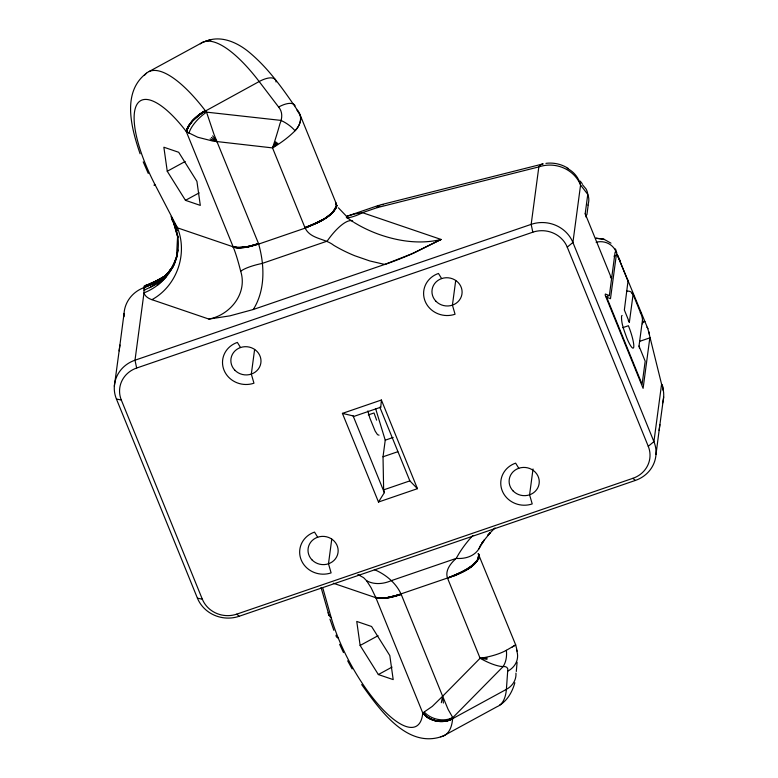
<?xml version="1.0" encoding="UTF-8"?>
<svg xmlns="http://www.w3.org/2000/svg" width="778" height="778" viewBox="0 0 778 778"><rect width="100%" height="100%" fill="white"/><g stroke="black" fill="none" stroke-linecap="round" stroke-linejoin="round"><path stroke-width="1.17" d="M478.489 553.878L479.277 555.288C476.107 568.66 458.602 573.892 447.583 578.278C444.676 570.537 450.773 563.233 456.2 558.4A32.345 23.466 28.4 0 0 480.658 544.688M596.123 242.289A16.173 15.122 7.6 0 1 616.001 251.654L647.87 328.705L661.582 384.186L653.919 441.641A32.345 30.235 7.6 0 1 635.325 480.444L239.167 616.273A32.345 30.235 7.6 0 1 197.427 598.165L116.418 398.997A32.345 30.235 7.6 0 1 135.002 360.204L143.988 292.888A54.071 51.329 -17.4 0 0 157.399 285.293L166.424 276.608A54.246 51.504 -17.4 0 0 171.179 269.83L176.499 257.158L177.627 235.656M342.427 413.381L353.124 415.909L353.513 416.541L380.782 407.195L381.385 400.018L342.427 413.381L378.487 502.034L417.446 488.672L381.385 400.018M447.681 578.531L480.104 658.246A33.775 10.989 32.6 0 0 489.673 663.012A33.094 10.775 32.6 0 0 500.818 666.415L505.194 666.61L506.877 667.388L507.84 668.944L506.4 689.357A107.811 34.777 61.4 0 1 497.103 706.667L443.266 735.998C407.312 749.72 379.635 709.351 361.673 684.582M516.3 671.472L517.098 662.311M440.455 736.737A107.811 34.777 61.4 0 0 452.621 718.814L452.806 717.637L503.065 666.658A21.56 15.19 79.3 0 0 506.361 650.311L515.688 644.894L478.207 553.654M147.83 286.08A32.345 5.407 71.1 0 0 145.36 285.516L144.698 286.742L144.095 286.1L143.988 292.888A81.136 25.411 -22.1 0 0 151.943 299.676L208.893 319.077L229.85 315.868L253.288 309.508L384.731 264.442L413.799 253.035L441.107 239.459L362.47 212.676L354.408 213.999L347.007 216.245L378.079 205.577M616.789 252.578L616.011 251.683L615.038 252.529L609.369 295.582L605.352 294.016L605.196 295.154L643.105 388.339L649.854 337.701M656 454.401L659.88 424.594M119.141 350.888L124.052 313.456M254.62 349.419L251.323 374.082L253.959 383.194A23.184 21.667 7.6 0 1 224.045 370.211A23.184 21.667 7.6 0 1 237.368 342.408L240.528 347.533M331.768 539.105L328.481 563.768L331.107 572.88A23.184 21.667 7.6 0 1 301.193 559.897A23.184 21.667 7.6 0 1 314.526 532.094L317.677 537.219M378.487 502.034L384.342 492.649L383.642 489.868L383.019 456.783L385.236 440.183L375.589 408.576M455.714 280.469L452.426 305.132L455.052 314.234A23.184 21.667 7.6 0 1 425.138 301.261A23.184 21.667 7.6 0 1 438.461 273.457L441.622 278.573M533.027 468.978L529.585 494.818L532.21 503.92A23.184 21.667 7.6 0 1 502.296 490.947A23.184 21.667 7.6 0 1 515.62 463.143L518.78 468.259M586.135 217.198A16.173 15.122 7.6 0 0 585.192 213.726L587.769 194.403A40.291 23.885 -26.1 0 0 586.106 189.025L582.489 184.726M586.904 214.728L588.197 205.071M620.212 260.825L617.401 255.096A10.24 1.712 71.1 0 0 616.273 255.349L610.487 298.694L606.645 297.196L642.093 384.351L645.186 361.206L639.01 346.025L642.482 320.03A5.388 0.904 71.1 0 0 640.809 313.398L633.088 294.424A5.388 1.692 -22.1 0 0 631.794 293.588M628.118 280.265L624.355 309.984L629.363 322.316L633.088 294.424A5.388 5.038 7.6 0 0 627.496 291.118M114.337 386.248L119.929 345.014M659.102 430.467L663.663 396.945M441.33 702.709L442.643 696.242L480.104 658.246A33.775 11.495 -10 0 0 491.074 656.087A33.094 11.271 -10 0 0 503.794 651.614L506.361 650.311M336.67 205.46C331.866 218.064 316.14 222.907 304.947 227.614L272.524 147.908A33.775 2.13 -72.8 0 0 275.898 137.453A33.094 2.091 -72.8 0 0 280.012 123.546C282.365 118.139 282.706 111.789 278.612 107.033L259.171 81.534A107.811 34.777 61.4 0 0 200.335 43.831M176.499 257.158L177.987 250.001A53.896 51.163 -17.4 0 0 174.116 224.015M176.655 256.341L177.102 254.309M253.288 309.508C265.531 289.912 264.666 264.987 258.51 243.543L213.96 134.263L206.53 112.139L205.236 110.602L198.565 114.988L192.341 120.853L187.916 126.756L186.273 131.56L233.147 246.811C236.308 254.727 238.583 262.964 240.684 271.211C247.764 293.267 230.337 315.002 208.893 319.077M296.943 110.136L300.25 115.251L336.456 204.118C333.898 217.801 316.169 222.382 305.005 227.75C310.189 239.245 325.01 238.243 333.704 245.284A171.141 161.795 -48.4 0 0 354.856 255.777L369.725 260.931L384.731 264.442M479.277 555.288C476.914 566.355 463.853 571.13 454.556 575.759C463.678 571.14 475.835 566.792 479.374 556.309L478.421 553.732C481.067 566.724 455.898 573.863 447.525 578.151L461.801 572.093L471.818 565.742L478.052 559.47L479.287 556.085L478.392 553.654M297.77 110.671A35.914 20.889 -14.5 0 1 300.425 115.961C301.825 122.613 297.527 128.71 292.82 132.941A33.094 9.044 -34 0 1 281.899 141.839A33.775 9.229 -34 0 1 272.524 147.908L212.987 141.11L197.748 137.249L186.555 131.783C188.743 122.165 197.622 115.932 205.236 110.602A107.811 34.777 61.4 0 0 144.416 75.437M514.841 682.753C512.352 691.73 507.655 700.21 499.573 705.286M186.555 131.783L188.082 126.872L186.555 131.783L188.169 126.931L192.506 120.979L202.173 112.81L259.171 81.534A21.56 8.772 -37.3 0 1 276.044 81.972M176.927 256.798C173.056 270.063 162.719 281.004 149.561 285.458M174.982 261.301L176.664 256.302M144.202 288.852L144.669 287.49L155.211 282.657L164.236 276.774L153.986 282.463M336.699 205.528L335.464 208.922L331.866 213.046L326.196 217.441M479.316 556.163L478.081 559.547L474.473 563.642L468.784 567.998M145.36 285.516L145.078 286.285L151.943 283.095M173.941 263.742L175.001 261.262M187.08 129.586C190.698 121.494 197.69 114.872 205.674 111.166M186.759 129.362C189.744 122.214 195.755 116.943 201.959 112.567M173.951 263.703L170.032 270.676M172.774 267L174.768 263.217M277.824 143.249L272.524 147.908L275.801 141.771M174.398 263.625L172.288 267.515L166.259 275.12L166.93 274.508M172.648 266.728L173.815 264.666M478.499 549.404L484.431 539.854L481.563 543.501L490.373 532.551L487.611 535.478L495.012 527.912M168.194 273.107L173.193 266.582M166.998 274.449L172.045 267.933M167.309 273.895L172.512 267.272L166.502 274.897M166.278 275.101L172.298 267.496M272.524 147.908L276.812 142.52M165.461 275.908L171.705 268.167L174.116 263.975L172.055 267.768M170.051 270.618L161.163 280.712L149.697 287.724M472.829 535.546L469.941 538.726A171.141 100.304 -11.9 0 0 459.059 553.459L456.2 558.4L391.081 580.728A32.345 24.75 -42.6 0 1 366.564 580.689L363.647 577.704L357.89 574.495M622.108 315.46L621.564 316.004C621.077 323.57 624.335 330.864 626.776 337.876A17.252 2.888 71.1 0 0 633.759 346.978A17.252 2.888 71.1 0 0 628.4 325.729L622.701 327.684M154.365 282.103L144.786 286.635L148.841 285.351L144.98 287.189M146.527 73.171C121.29 92.125 131.492 128.71 140.108 153.791M239.167 616.273L236.755 614.143A26.685 24.945 7.6 0 1 202.329 599.206L121.319 400.038A26.685 24.945 7.6 0 1 136.656 368.033L532.813 232.194A26.685 24.945 7.6 0 1 567.25 247.132L572.909 242.473L580.573 185.018A32.345 28.543 -37.5 0 0 567.172 168.349M236.755 614.143L632.922 478.305A26.685 24.945 7.6 0 0 648.259 446.3L653.919 441.641L572.909 242.473A32.345 30.235 7.6 0 0 531.17 224.365L135.002 360.204L136.656 368.033M166.375 275.081L154.044 282.414M161.202 280.644L154.696 285.088L144.056 290.223L144.825 289.961M205.236 110.602C197.272 115.669 188.937 122.088 186.273 131.56A86.251 27.823 61.4 0 0 136.889 104.534A86.251 27.823 61.4 0 0 155.182 184.979L177.462 227.847L233.147 246.811C241.637 248.979 250.428 246.004 258.559 243.67C250.341 245.877 241.705 248.97 233.147 246.811C241.686 249.3 250.516 246.529 258.714 244.059L305.161 228.129L319.359 221.886L329.357 215.496L334.054 211.149L336.466 207.337L336.786 205.752L335.785 203.039M160.803 278.689L166.832 274.77M512.264 646.995L515.697 644.943L517.224 651.089M328.17 612.403A21.56 11.748 -15.8 0 0 331.234 617.8A86.251 27.823 61.4 0 0 383.019 709.653A86.251 27.823 61.4 0 0 422.755 712.969L432.305 706.385L442.643 696.242L401.244 594.46C396.158 583.023 385.723 574.359 374.306 569.613M322.782 219.474L311.91 225.075L304.947 227.614M165.247 275.908L152.838 282.715M465.361 570.011L454.459 575.535L447.476 578.025L397.237 595.189L386.238 597.805L375.881 597.728L333.295 583.228M149.016 71.566L202.834 42.245L211.159 39.659L205.703 41.341C220.952 34.699 237.98 42.722 249.719 52.7C269.042 68.872 283.746 90.005 297.76 110.68M167.251 171.257L163.866 147.227L178.697 152.284L196.922 181.362L200.306 205.392L185.465 200.335L167.251 171.257L185.174 161.493M185.465 200.335L199.168 192.876M360.136 645.468L356.752 621.437L371.583 626.494L389.807 655.572L393.191 679.602L378.351 674.555L360.136 645.468L378.059 635.704M378.351 674.555L392.054 667.086M159.714 279.263L146.381 285.37L154.958 281.607L151.525 283.231M157.438 281.373L152.683 282.842L155.522 281.441M147.801 285.409L164.012 276.997L154.034 282.579L144.786 286.635M425.226 715.643C432.607 722.149 443.956 723.423 452.621 718.814C442.799 723.598 429.806 721.527 422.755 712.969L375.745 597.407L371.057 587.662L366.564 580.689M449.159 720.331C439.91 723.365 429.028 720.71 422.921 712.891C429.864 721.449 442.974 723.803 452.64 718.658L506.4 689.357A21.56 18.361 5 0 0 515.95 673.106M152.683 282.842L154.307 282.161M148.686 284.427L145.564 285.934L148.112 284.874M148.044 284.933L145.185 286.197L147.732 285.244M424.38 712.162A21.56 17.593 12.7 0 0 449.577 718.882L452.806 717.637L448.128 709.429L442.643 696.242L443.382 703.059M613.978 256.137L616.273 255.349M605.936 296.758L609.369 295.582M368.305 414.917L374.014 412.962L376.61 420.149M642.647 322.286L644.933 321.509M639.535 341.396L649.834 337.866M385.236 440.183L393.191 437.45M383.019 456.783L397.801 451.717M383.642 489.868L409.85 480.882L417.446 488.672M452.621 718.814C443.898 722.957 432.704 722.091 425.41 715.527M258.51 243.543C251.022 246.091 243.067 248.153 235.102 247.278M401.244 594.46C393.133 596.93 384.39 599.721 375.881 597.728C384.429 599.644 393.094 596.882 401.195 594.334L386.326 598.01L378.682 598.311M449.577 718.882L452.757 717.9M154.355 282.297L155.97 281.811M156.777 281.568L158.381 281.111M160.745 280.459L162.417 280.002M381.512 204.604L543.17 163.876A32.345 12.565 75.9 0 0 538.833 166.91L377.184 207.638L362.47 212.676A53.906 48.148 -71.2 0 1 346.978 218.025M449.207 720.136C439.901 723.015 429.281 720.253 422.755 712.969L428.454 717.987L422.921 712.891M615.379 251.722L616.011 251.683A32.345 10.133 -22.1 0 0 615.204 248.863M545.913 163.351C553.693 162.349 561.706 164.158 568.261 168.466M380.782 407.195L379.839 407.215L409.85 480.882M487.261 658.149L480.104 658.246L487.028 659.326M235.238 247.618L247.326 247.044L258.666 243.922C250.516 246.12 241.763 249.32 233.274 247.132L237.601 247.696L233.274 247.132M603.874 239.196L595.977 238.224L603.874 239.196L610.983 243.164M375.745 597.407C384.274 599.42 392.968 596.493 401.088 594.071C392.929 596.337 384.264 599.43 375.745 597.407L380.189 598.253M116.418 398.997L121.319 400.038M197.427 598.165L202.329 599.206M379.042 435.174L377.524 434.678L375.152 431.09L369.793 417.922L367.868 410.949M210.148 138.902L217.111 141.761L212.676 135.849M354.165 222.537L358.755 225.202A189.482 161.085 -54.6 0 0 378.089 234.061C398.093 241.268 420.198 244.603 441.107 239.459L410.959 254.28A114.454 36.333 -22.1 0 1 384.721 264.51M353.348 222.022L346.239 217.072M211.392 137.405L217.111 141.761M632.922 478.305L635.325 480.444M347.056 216.858L338.381 207.784M580.242 181.118L582.207 183.676M336.456 204.118L335.814 203.116L336.757 205.674C331.807 218.21 316.665 223.16 305.102 228.003C316.675 222.985 331.545 218.18 336.757 205.674L335.872 203.262M335.901 203.34L336.582 204.419M347.659 660.804L352.113 668.934M339.616 644.301L343.477 652.567M173.124 221.253L171.607 217.947L172.541 220.806A53.896 51.163 -17.4 0 1 173.737 223.208M173.095 221.166L171.199 216.42M143.22 161.873L148.267 173.445M617.401 255.096L628.147 281.529M585.192 213.726L611.625 278.689A16.173 15.122 7.6 0 0 610.331 276.793M567.25 247.132L648.259 446.3M477.896 556.941L478.791 559.158M353.124 415.909L384.342 492.649M333.84 630.297L329.96 619.113M175.828 227.137L176.956 230.551M175.77 227.215L176.898 230.619M329.016 615.349L321.061 587.429M322.958 588.518L331.234 617.8M532.813 232.194L531.17 224.365L538.833 166.91A32.345 30.235 7.6 0 1 580.573 185.018L587.769 194.403A16.173 15.122 7.6 0 1 587.847 205.071M171.277 216.838L172.541 220.806L177.462 227.847A53.906 48.148 -71.2 0 1 151.943 299.676M300.25 115.251C301.553 120.882 299.005 126.756 295.027 130.753A21.56 10.406 30.5 0 0 280.868 120.386L206.53 112.139A21.56 8.052 -43 0 0 188.957 133.388M177.851 237.348L173.465 222.168L177.841 237.378M639.01 346.025A5.388 5.038 7.6 0 1 639.37 347.97M642.482 320.03A5.388 5.038 7.6 0 1 642.375 323.891M640.255 312.678A5.388 1.692 -22.1 0 1 640.809 313.388M628.245 320.633A5.388 5.038 7.6 0 1 629.363 322.316M626.514 291.089A5.388 0.904 71.1 0 1 626.874 291.449M338.255 638.018A21.56 6.759 -22.1 0 1 336.067 635.149M648.823 331.691A32.345 14.218 -14.2 0 1 649.367 334.239M646.878 327.178A32.345 10.133 -22.1 0 1 647.87 328.705M662.739 389.992A32.345 14.218 -14.2 0 0 661.582 384.186A32.345 30.235 7.6 0 1 662.506 403.305M165.714 275.966A26.112 14.607 -14.4 0 1 166.521 275.198M168.466 273.525A34.456 22.251 -6.5 0 1 168.7 273.35M177.987 250.001A54.168 51.416 -17.4 0 1 175.74 259.901A53.643 50.93 -17.4 0 1 171.179 269.83M166.424 276.608A53.585 50.871 -17.4 0 1 157.399 285.293M124.033 316.685A32.345 30.235 7.6 0 1 144.445 287.442M379.839 205.995A32.345 5.407 71.1 0 0 377.184 207.638A32.345 12.565 75.9 0 1 383.253 204.702M516.466 650.038A21.56 18.361 5 0 1 508.015 671.025M155.182 184.979A21.56 1.245 -27.5 0 1 153.976 185.067M278.612 107.033A21.56 8.772 -37.3 0 1 295.125 105.857M240.684 271.211A32.345 8.286 -8.6 0 1 262.04 263.47L327.159 241.151A32.345 10.454 -56.3 0 1 352.706 221.069M163.331 277.785L155.269 282.735L163.39 277.717M148.209 284.476L146.381 285.37L148.209 284.476M205.411 110.826L198.76 115.173L205.411 110.826M150.913 283.425L150.378 283.639L150.913 283.425M513.052 490.889A15.093 14.111 7.6 0 0 538.551 486.046A15.093 14.111 7.6 0 0 520.939 467.695A15.093 14.111 7.6 0 0 513.052 490.889M311.949 559.839A15.093 14.111 7.6 0 0 337.458 554.996A15.093 14.111 7.6 0 0 319.836 536.645A15.093 14.111 7.6 0 0 311.949 559.839M234.8 370.153A15.093 14.111 7.6 0 0 260.299 365.31A15.093 14.111 7.6 0 0 242.687 346.959A15.093 14.111 7.6 0 0 234.8 370.153M435.894 301.203A15.093 14.111 7.6 0 0 461.403 296.36A15.093 14.111 7.6 0 0 443.781 278.009A15.093 14.111 7.6 0 0 435.894 301.203"/></g></svg>
